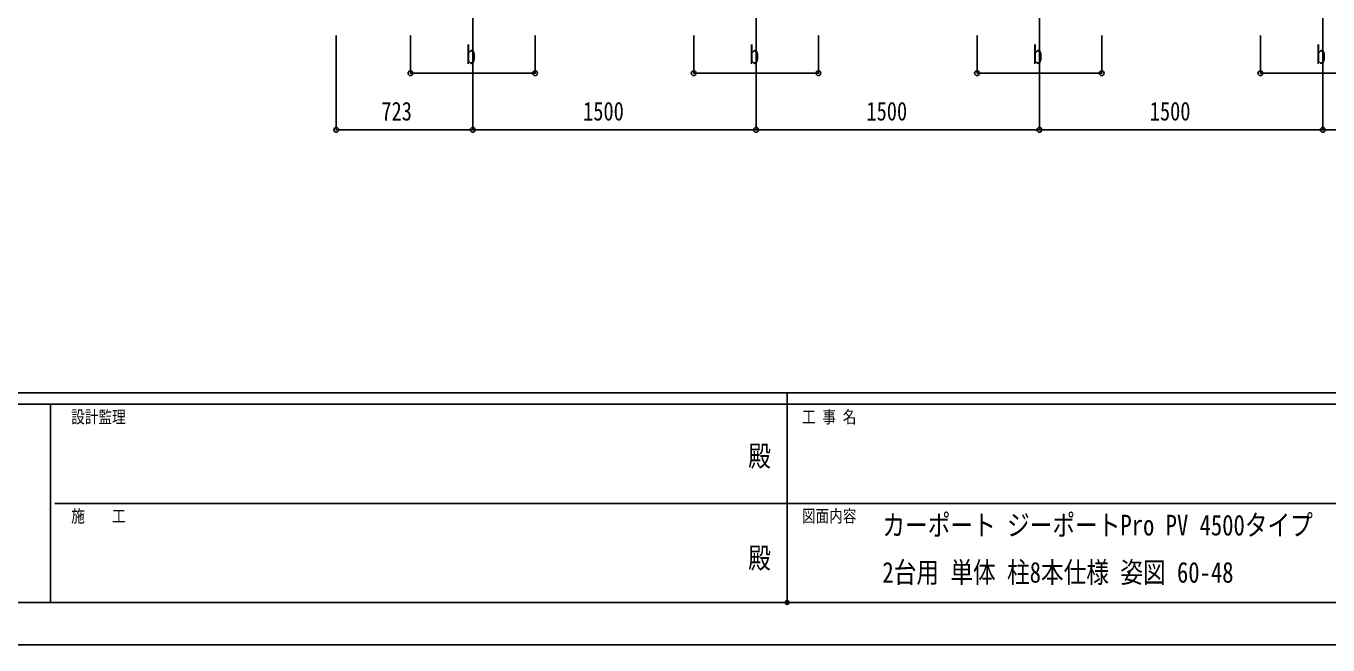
# Model space of a CAD drawing. Units: millimetres, scale not verified. Extents: x -12615 to 12615, y -8910 to 8910.
# Drawn here: x -4044 to 2848, y -8910 to -5632 of the extents above; entities that cross this region are included whole.
import ezdxf
from ezdxf.enums import TextEntityAlignment as Align

# ---------------------------------------------------------------- set-up
doc = ezdxf.new("R2010")
doc.units = ezdxf.units.MM
doc.header["$LTSCALE"] = 40
doc.header["$PDMODE"] = 32
doc.header["$PDSIZE"] = 20
for name, color, linetype in [('0-2_USER1', 3, 'Continuous'), ('0-3_YKK_12', 2, 'Continuous'), ('0-6_YKK_D', 6, 'Continuous'), ('0-7_YKK_ZWAK', 7, 'Continuous')]:
    doc.layers.add(name, color=color, linetype=linetype)
doc.styles.add('ＭＳ ゴシック', font='')
doc.styles.get('ＭＳ ゴシック').set_extended_font_data('MS Gothic')

msp = doc.modelspace()

# ---------------------------------------------------------------- linework, layer by layer
at = {"layer": '0-3_YKK_12'}
for p, q in [((-1679.36, -5332.18), (-1679.36, -5832.18)), ((-179.36, -5332.18), (-179.36, -5832.18)), ((1320.64, -5332.18), (1320.64, -5832.18)), ((2820.64, -5332.18), (2820.64, -5832.18))]:
    msp.add_line(p, q, dxfattribs=at)
at = {"layer": '0-6_YKK_D'}
for p, q in [((-2401.96, -5682.18), (-2401.96, -6183.18)), ((-2009.36, -5682.18), (-2009.36, -5883.18)), ((-1349.36, -5682.18), (-1349.36, -5883.18)), ((-509.36, -5682.18), (-509.36, -5883.18)), ((150.64, -5682.18), (150.64, -5883.18)), ((990.64, -5682.18), (990.64, -5883.18)), ((1650.64, -5682.18), (1650.64, -5883.18)), ((2490.64, -5682.18), (2490.64, -5883.18)), ((-1679.36, -5833.68), (-1679.36, -6183.18)), ((-1679.36, -5833.68), (-1679.36, -6183.18)), ((-179.36, -5833.68), (-179.36, -6183.18)), ((-179.36, -5833.68), (-179.36, -6183.18)), ((1320.64, -5833.18), (1320.64, -6183.18)), ((1320.64, -5834.18), (1320.64, -6183.18)), ((2820.64, -5833.18), (2820.64, -6183.18)), ((2820.64, -5833.18), (2820.64, -6183.18)), ((-2009.36, -5882.18), (-1349.36, -5882.18)), ((-509.36, -5882.18), (150.64, -5882.18)), ((990.64, -5882.18), (1650.64, -5882.18)), ((2490.64, -5882.18), (3150.64, -5882.18)), ((-1679.36, -6182.18), (-2401.96, -6182.18)), ((-1679.36, -6182.18), (-179.36, -6182.18)), ((-179.36, -6182.18), (1320.64, -6182.18)), ((1320.64, -6182.18), (2820.64, -6182.18)), ((2820.64, -6182.18), (3540.15, -6182.18))]:
    msp.add_line(p, q, dxfattribs=at)
for centre in [(-2009.36, -5882.18), (-1349.36, -5882.18), (-509.36, -5882.18), (150.64, -5882.18), (990.64, -5882.18), (1650.64, -5882.18), (2490.64, -5882.18), (-2401.96, -6182.18), (-1679.36, -6182.18), (-1679.36, -6182.18), (-179.36, -6182.18), (-179.36, -6182.18), (1320.64, -6182.18), (1320.64, -6182.18), (2820.64, -6182.18), (2820.64, -6182.18)]:
    msp.add_circle(centre, 12.75, dxfattribs=at)
at = {"layer": '0-7_YKK_ZWAK'}
for p, q in [((11685.06, -7575), (-11714.94, -7575)), ((-14.94, -7575), (-14.94, -8685)), ((-3914.94, -7635), (-11714.94, -7635)), ((-3914.94, -7635), (-3914.94, -8685)), ((-14.94, -7635), (-3914.94, -7635)), ((3885.06, -7635), (-14.94, -7635)), ((-3892.44, -8160), (-14.94, -8160)), ((-14.94, -8160), (3885.06, -8160)), ((-11714.94, -8685), (-3914.94, -8685)), ((-3914.94, -8685), (-14.94, -8685)), ((-14.94, -8685), (3885.06, -8685))]:
    msp.add_line(p, q, dxfattribs=at)
msp.add_lwpolyline([(-12615, -8910), (12615, -8910), (12615, 8910), (-12615, 8910)], close=True, dxfattribs=at)
msp.add_point((-14.94, -8685), dxfattribs=at)

# ---------------------------------------------------------------- texts
at = {"layer": '0-2_USER1', "style": 'ＭＳ ゴシック', "width": 0.8}
for s, p in [('カーポート ジーポートPro PV 4500タイプ\u3000', (489.47, -8363.23)), ('2台用 単体 柱8本仕様 姿図 60-48', (489.47, -8613.23))]:
    msp.add_text(s, height=110, dxfattribs=at).set_placement(p, align=Align.BOTTOM_LEFT)
at = {"layer": '0-6_YKK_D', "style": 'ＭＳ ゴシック', "width": 0.8}
for s, p in [('b', (-1715.36, -5862.18)), ('b', (-215.36, -5862.18)), ('b', (1284.64, -5862.18)), ('b', (2784.64, -5862.18)), ('723', (-2163.06, -6162.18)), ('1500', (-1094.96, -6162.18)), ('1500', (405.04, -6162.18)), ('1500', (1905.04, -6162.18))]:
    msp.add_text(s, height=98.97, dxfattribs=at).set_placement(p, align=Align.BOTTOM_LEFT)
at = {"layer": '0-7_YKK_ZWAK', "style": 'ＭＳ ゴシック', "width": 0.8}
for s, height, p in [('設計監理', 65.98, (-3804.94, -7755)), ('工 事 名', 65.98, (63.81, -7755)), ('殿', 110, (-221, -7997.5)), ('施\u3000\u3000工', 65.98, (-3804.94, -8280)), ('図面内容', 65.98, (63.81, -8280)), ('殿', 110, (-221, -8537.5))]:
    msp.add_text(s, height=height, dxfattribs=at).set_placement(p, align=Align.BOTTOM_LEFT)

doc.saveas('drawing.dxf')
